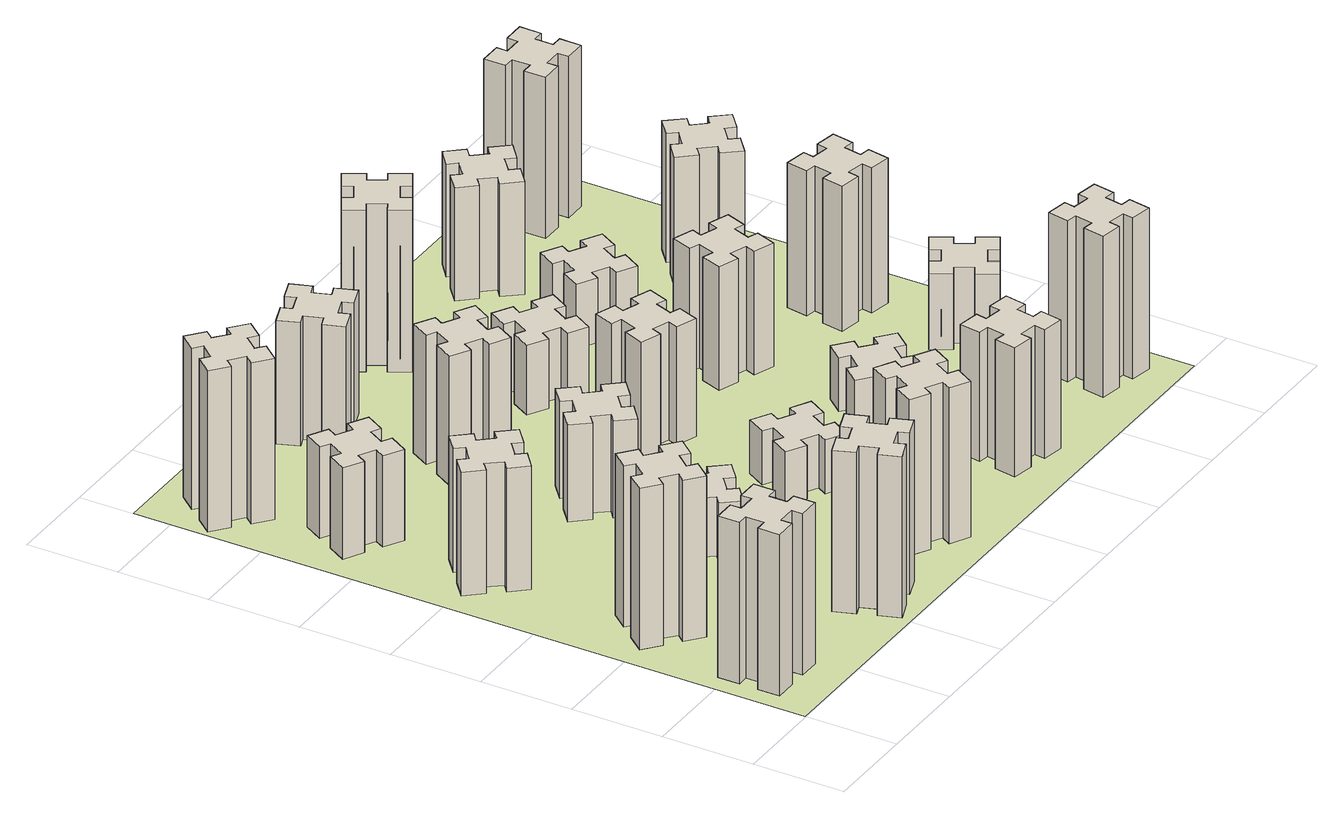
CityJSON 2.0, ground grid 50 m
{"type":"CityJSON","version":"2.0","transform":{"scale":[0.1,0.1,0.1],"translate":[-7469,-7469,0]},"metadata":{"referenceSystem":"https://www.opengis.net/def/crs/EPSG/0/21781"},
"CityObjects":{
"building1":{"type":"Building","attributes":{"class":"1000","function":"1000","usage":"1000","yearOfConstruction":2016,"roofType":"1000","measuredHeight":90,"storeysAboveGround":30,"storeysBelowGround":0},"geometry":[{"type":"Solid","lod":"1","boundaries":[[[[0,1,2,3,4,5,6,7,8,9,10,11,12,13,14,15,16,17,18,19]],[[17,16,20,21]],[[16,15,22,20]],[[15,14,23,22]],[[14,13,24,23]],[[13,12,25,24]],[[12,11,26,25]],[[11,10,27,26]],[[10,9,28,27]],[[9,8,29,28]],[[8,7,30,29]],[[7,6,31,30]],[[6,5,32,31]],[[5,4,33,32]],[[4,3,34,33]],[[3,2,35,34]],[[2,1,36,35]],[[1,0,37,36]],[[0,19,38,37]],[[19,18,39,38]],[[18,17,21,39]],[[24,25,26,27,28,29,30,31,32,33,34,35,36,37,38,39,21,20,22,23]]]]}]},
"building2":{"type":"Building","attributes":{"class":"1000","function":"1000","usage":"1000","yearOfConstruction":2016,"roofType":"1000","measuredHeight":90,"storeysAboveGround":30,"storeysBelowGround":0},"geometry":[{"type":"Solid","lod":"1","boundaries":[[[[40,41,42,43,44,45,46,47,48,49,50,51,52,53,54,55,56,57,58,59]],[[57,56,60,61]],[[56,55,62,60]],[[55,54,63,62]],[[54,53,64,63]],[[53,52,65,64]],[[52,51,66,65]],[[51,50,67,66]],[[50,49,68,67]],[[49,48,69,68]],[[48,47,70,69]],[[47,46,71,70]],[[46,45,72,71]],[[45,44,73,72]],[[44,43,74,73]],[[43,42,75,74]],[[42,41,76,75]],[[41,40,77,76]],[[40,59,78,77]],[[59,58,79,78]],[[58,57,61,79]],[[64,65,66,67,68,69,70,71,72,73,74,75,76,77,78,79,61,60,62,63]]]]}]},
"building3":{"type":"Building","attributes":{"class":"1000","function":"1000","usage":"1000","yearOfConstruction":2016,"roofType":"1000","measuredHeight":69,"storeysAboveGround":30,"storeysBelowGround":0},"geometry":[{"type":"Solid","lod":"1","boundaries":[[[[80,81,82,83,84,85,86,87,88,89,90,91,92,93,94,95,96,97,98,99]],[[97,96,100,101]],[[96,95,102,100]],[[95,94,103,102]],[[94,93,104,103]],[[93,92,105,104]],[[92,91,106,105]],[[91,90,107,106]],[[90,89,108,107]],[[89,88,109,108]],[[88,87,110,109]],[[87,86,111,110]],[[86,85,112,111]],[[85,84,113,112]],[[84,83,114,113]],[[83,82,115,114]],[[82,81,116,115]],[[81,80,117,116]],[[80,99,118,117]],[[99,98,119,118]],[[98,97,101,119]],[[104,105,106,107,108,109,110,111,112,113,114,115,116,117,118,119,101,100,102,103]]]]}]},
"building4":{"type":"Building","attributes":{"class":"1000","function":"1000","usage":"1000","yearOfConstruction":2016,"roofType":"1000","measuredHeight":51,"storeysAboveGround":30,"storeysBelowGround":0},"geometry":[{"type":"Solid","lod":"1","boundaries":[[[[120,121,122,123,124,125,126,127,128,129,130,131,132,133,134,135,136,137,138,139]],[[137,136,140,141]],[[136,135,142,140]],[[135,134,143,142]],[[134,133,144,143]],[[133,132,145,144]],[[132,131,146,145]],[[131,130,147,146]],[[130,129,148,147]],[[129,128,149,148]],[[128,127,150,149]],[[127,126,151,150]],[[126,125,152,151]],[[125,124,153,152]],[[124,123,154,153]],[[123,122,155,154]],[[122,121,156,155]],[[121,120,157,156]],[[120,139,158,157]],[[139,138,159,158]],[[138,137,141,159]],[[144,145,146,147,148,149,150,151,152,153,154,155,156,157,158,159,141,140,142,143]]]]}]},
"building5":{"type":"Building","attributes":{"class":"1000","function":"1000","usage":"1000","yearOfConstruction":2016,"roofType":"1000","measuredHeight":90,"storeysAboveGround":30,"storeysBelowGround":0},"geometry":[{"type":"Solid","lod":"1","boundaries":[[[[160,161,162,163,164,165,166,167,168,169,170,171,172,173,174,175,176,177,178,179]],[[177,176,180,181]],[[176,175,182,180]],[[175,174,183,182]],[[174,173,184,183]],[[173,172,185,184]],[[172,171,186,185]],[[171,170,187,186]],[[170,169,188,187]],[[169,168,189,188]],[[168,167,190,189]],[[167,166,191,190]],[[166,165,192,191]],[[165,164,193,192]],[[164,163,194,193]],[[163,162,195,194]],[[162,161,196,195]],[[161,160,197,196]],[[160,179,198,197]],[[179,178,199,198]],[[178,177,181,199]],[[184,185,186,187,188,189,190,191,192,193,194,195,196,197,198,199,181,180,182,183]]]]}]},
"building6":{"type":"Building","attributes":{"class":"1000","function":"1000","usage":"1000","yearOfConstruction":2016,"roofType":"1000","measuredHeight":90,"storeysAboveGround":30,"storeysBelowGround":0},"geometry":[{"type":"Solid","lod":"1","boundaries":[[[[200,201,202,203,204,205,206,207,208,209,210,211,212,213,214,215,216,217,218,219]],[[217,216,220,221]],[[216,215,222,220]],[[215,214,223,222]],[[214,213,224,223]],[[213,212,225,224]],[[212,211,226,225]],[[211,210,227,226]],[[210,209,228,227]],[[209,208,229,228]],[[208,207,230,229]],[[207,206,231,230]],[[206,205,232,231]],[[205,204,233,232]],[[204,203,234,233]],[[203,202,235,234]],[[202,201,236,235]],[[201,200,237,236]],[[200,219,238,237]],[[219,218,239,238]],[[218,217,221,239]],[[224,225,226,227,228,229,230,231,232,233,234,235,236,237,238,239,221,220,222,223]]]]}]},
"building7":{"type":"Building","attributes":{"class":"1000","function":"1000","usage":"1000","yearOfConstruction":2016,"roofType":"1000","measuredHeight":33,"storeysAboveGround":30,"storeysBelowGround":0},"geometry":[{"type":"Solid","lod":"1","boundaries":[[[[240,241,242,243,244,245,246,247,248,249,250,251,252,253,254,255,256,257,258,259]],[[257,256,260,261]],[[256,255,262,260]],[[255,254,263,262]],[[254,253,264,263]],[[253,252,265,264]],[[252,251,266,265]],[[251,250,267,266]],[[250,249,268,267]],[[249,248,269,268]],[[248,247,270,269]],[[247,246,271,270]],[[246,245,272,271]],[[245,244,273,272]],[[244,243,274,273]],[[243,242,275,274]],[[242,241,276,275]],[[241,240,277,276]],[[240,259,278,277]],[[259,258,279,278]],[[258,257,261,279]],[[264,265,266,267,268,269,270,271,272,273,274,275,276,277,278,279,261,260,262,263]]]]}]},
"building8":{"type":"Building","attributes":{"class":"1000","function":"1000","usage":"1000","yearOfConstruction":2016,"roofType":"1000","measuredHeight":54,"storeysAboveGround":30,"storeysBelowGround":0},"geometry":[{"type":"Solid","lod":"1","boundaries":[[[[280,281,282,283,284,285,286,287,288,289,290,291,292,293,294,295,296,297,298,299]],[[297,296,300,301]],[[296,295,302,300]],[[295,294,303,302]],[[294,293,304,303]],[[293,292,305,304]],[[292,291,306,305]],[[291,290,307,306]],[[290,289,308,307]],[[289,288,309,308]],[[288,287,310,309]],[[287,286,311,310]],[[286,285,312,311]],[[285,284,313,312]],[[284,283,314,313]],[[283,282,315,314]],[[282,281,316,315]],[[281,280,317,316]],[[280,299,318,317]],[[299,298,319,318]],[[298,297,301,319]],[[304,305,306,307,308,309,310,311,312,313,314,315,316,317,318,319,301,300,302,303]]]]}]},
"building9":{"type":"Building","attributes":{"class":"1000","function":"1000","usage":"1000","yearOfConstruction":2016,"roofType":"1000","measuredHeight":87,"storeysAboveGround":30,"storeysBelowGround":0},"geometry":[{"type":"Solid","lod":"1","boundaries":[[[[320,321,322,323,324,325,326,327,328,329,330,331,332,333,334,335,336,337,338,339]],[[337,336,340,341]],[[336,335,342,340]],[[335,334,343,342]],[[334,333,344,343]],[[333,332,345,344]],[[332,331,346,345]],[[331,330,347,346]],[[330,329,348,347]],[[329,328,349,348]],[[328,327,350,349]],[[327,326,351,350]],[[326,325,352,351]],[[325,324,353,352]],[[324,323,354,353]],[[323,322,355,354]],[[322,321,356,355]],[[321,320,357,356]],[[320,339,358,357]],[[339,338,359,358]],[[338,337,341,359]],[[344,345,346,347,348,349,350,351,352,353,354,355,356,357,358,359,341,340,342,343]]]]}]},
"building10":{"type":"Building","attributes":{"class":"1000","function":"1000","usage":"1000","yearOfConstruction":2016,"roofType":"1000","measuredHeight":72,"storeysAboveGround":30,"storeysBelowGround":0},"geometry":[{"type":"Solid","lod":"1","boundaries":[[[[360,361,362,363,364,365,366,367,368,369,370,371,372,373,374,375,376,377,378,379]],[[377,376,380,381]],[[376,375,382,380]],[[375,374,383,382]],[[374,373,384,383]],[[373,372,385,384]],[[372,371,386,385]],[[371,370,387,386]],[[370,369,388,387]],[[369,368,389,388]],[[368,367,390,389]],[[367,366,391,390]],[[366,365,392,391]],[[365,364,393,392]],[[364,363,394,393]],[[363,362,395,394]],[[362,361,396,395]],[[361,360,397,396]],[[360,379,398,397]],[[379,378,399,398]],[[378,377,381,399]],[[384,385,386,387,388,389,390,391,392,393,394,395,396,397,398,399,381,380,382,383]]]]}]},
"building11":{"type":"Building","attributes":{"class":"1000","function":"1000","usage":"1000","yearOfConstruction":2016,"roofType":"1000","measuredHeight":69,"storeysAboveGround":30,"storeysBelowGround":0},"geometry":[{"type":"Solid","lod":"1","boundaries":[[[[400,401,402,403,404,405,406,407,408,409,410,411,412,413,414,415,416,417,418,419]],[[417,416,420,421]],[[416,415,422,420]],[[415,414,423,422]],[[414,413,424,423]],[[413,412,425,424]],[[412,411,426,425]],[[411,410,427,426]],[[410,409,428,427]],[[409,408,429,428]],[[408,407,430,429]],[[407,406,431,430]],[[406,405,432,431]],[[405,404,433,432]],[[404,403,434,433]],[[403,402,435,434]],[[402,401,436,435]],[[401,400,437,436]],[[400,419,438,437]],[[419,418,439,438]],[[418,417,421,439]],[[424,425,426,427,428,429,430,431,432,433,434,435,436,437,438,439,421,420,422,423]]]]}]},
"building12":{"type":"Building","attributes":{"class":"1000","function":"1000","usage":"1000","yearOfConstruction":2016,"roofType":"1000","measuredHeight":30,"storeysAboveGround":30,"storeysBelowGround":0},"geometry":[{"type":"Solid","lod":"1","boundaries":[[[[440,441,442,443,444,445,446,447,448,449,450,451,452,453,454,455,456,457,458,459]],[[457,456,460,461]],[[456,455,462,460]],[[455,454,463,462]],[[454,453,464,463]],[[453,452,465,464]],[[452,451,466,465]],[[451,450,467,466]],[[450,449,468,467]],[[449,448,469,468]],[[448,447,470,469]],[[447,446,471,470]],[[446,445,472,471]],[[445,444,473,472]],[[444,443,474,473]],[[443,442,475,474]],[[442,441,476,475]],[[441,440,477,476]],[[440,459,478,477]],[[459,458,479,478]],[[458,457,461,479]],[[464,465,466,467,468,469,470,471,472,473,474,475,476,477,478,479,461,460,462,463]]]]}]},
"building13":{"type":"Building","attributes":{"class":"1000","function":"1000","usage":"1000","yearOfConstruction":2016,"roofType":"1000","measuredHeight":66,"storeysAboveGround":30,"storeysBelowGround":0},"geometry":[{"type":"Solid","lod":"1","boundaries":[[[[480,481,482,483,484,485,486,487,488,489,490,491,492,493,494,495,496,497,498,499]],[[497,496,500,501]],[[496,495,502,500]],[[495,494,503,502]],[[494,493,504,503]],[[493,492,505,504]],[[492,491,506,505]],[[491,490,507,506]],[[490,489,508,507]],[[489,488,509,508]],[[488,487,510,509]],[[487,486,511,510]],[[486,485,512,511]],[[485,484,513,512]],[[484,483,514,513]],[[483,482,515,514]],[[482,481,516,515]],[[481,480,517,516]],[[480,499,518,517]],[[499,498,519,518]],[[498,497,501,519]],[[504,505,506,507,508,509,510,511,512,513,514,515,516,517,518,519,501,500,502,503]]]]}]},
"building14":{"type":"Building","attributes":{"class":"1000","function":"1000","usage":"1000","yearOfConstruction":2016,"roofType":"1000","measuredHeight":72,"storeysAboveGround":30,"storeysBelowGround":0},"geometry":[{"type":"Solid","lod":"1","boundaries":[[[[520,521,522,523,524,525,526,527,528,529,530,531,532,533,534,535,536,537,538,539]],[[537,536,540,541]],[[536,535,542,540]],[[535,534,543,542]],[[534,533,544,543]],[[533,532,545,544]],[[532,531,546,545]],[[531,530,547,546]],[[530,529,548,547]],[[529,528,549,548]],[[528,527,550,549]],[[527,526,551,550]],[[526,525,552,551]],[[525,524,553,552]],[[524,523,554,553]],[[523,522,555,554]],[[522,521,556,555]],[[521,520,557,556]],[[520,539,558,557]],[[539,538,559,558]],[[538,537,541,559]],[[544,545,546,547,548,549,550,551,552,553,554,555,556,557,558,559,541,540,542,543]]]]}]},
"building15":{"type":"Building","attributes":{"class":"1000","function":"1000","usage":"1000","yearOfConstruction":2016,"roofType":"1000","measuredHeight":39,"storeysAboveGround":30,"storeysBelowGround":0},"geometry":[{"type":"Solid","lod":"1","boundaries":[[[[560,561,562,563,564,565,566,567,568,569,570,571,572,573,574,575,576,577,578,579]],[[577,576,580,581]],[[576,575,582,580]],[[575,574,583,582]],[[574,573,584,583]],[[573,572,585,584]],[[572,571,586,585]],[[571,570,587,586]],[[570,569,588,587]],[[569,568,589,588]],[[568,567,590,589]],[[567,566,591,590]],[[566,565,592,591]],[[565,564,593,592]],[[564,563,594,593]],[[563,562,595,594]],[[562,561,596,595]],[[561,560,597,596]],[[560,579,598,597]],[[579,578,599,598]],[[578,577,581,599]],[[584,585,586,587,588,589,590,591,592,593,594,595,596,597,598,599,581,580,582,583]]]]}]},
"building16":{"type":"Building","attributes":{"class":"1000","function":"1000","usage":"1000","yearOfConstruction":2016,"roofType":"1000","measuredHeight":90,"storeysAboveGround":30,"storeysBelowGround":0},"geometry":[{"type":"Solid","lod":"1","boundaries":[[[[600,601,602,603,604,605,606,607,608,609,610,611,612,613,614,615,616,617,618,619]],[[617,616,620,621]],[[616,615,622,620]],[[615,614,623,622]],[[614,613,624,623]],[[613,612,625,624]],[[612,611,626,625]],[[611,610,627,626]],[[610,609,628,627]],[[609,608,629,628]],[[608,607,630,629]],[[607,606,631,630]],[[606,605,632,631]],[[605,604,633,632]],[[604,603,634,633]],[[603,602,635,634]],[[602,601,636,635]],[[601,600,637,636]],[[600,619,638,637]],[[619,618,639,638]],[[618,617,621,639]],[[624,625,626,627,628,629,630,631,632,633,634,635,636,637,638,639,621,620,622,623]]]]}]},
"building17":{"type":"Building","attributes":{"class":"1000","function":"1000","usage":"1000","yearOfConstruction":2016,"roofType":"1000","measuredHeight":30,"storeysAboveGround":30,"storeysBelowGround":0},"geometry":[{"type":"Solid","lod":"1","boundaries":[[[[640,641,642,643,644,645,646,647,648,649,650,651,652,653,654,655,656,657,658,659]],[[657,656,660,661]],[[656,655,662,660]],[[655,654,663,662]],[[654,653,664,663]],[[653,652,665,664]],[[652,651,666,665]],[[651,650,667,666]],[[650,649,668,667]],[[649,648,669,668]],[[648,647,670,669]],[[647,646,671,670]],[[646,645,672,671]],[[645,644,673,672]],[[644,643,674,673]],[[643,642,675,674]],[[642,641,676,675]],[[641,640,677,676]],[[640,659,678,677]],[[659,658,679,678]],[[658,657,661,679]],[[664,665,666,667,668,669,670,671,672,673,674,675,676,677,678,679,661,660,662,663]]]]}]},
"building18":{"type":"Building","attributes":{"class":"1000","function":"1000","usage":"1000","yearOfConstruction":2016,"roofType":"1000","measuredHeight":69,"storeysAboveGround":30,"storeysBelowGround":0},"geometry":[{"type":"Solid","lod":"1","boundaries":[[[[680,681,682,683,684,685,686,687,688,689,690,691,692,693,694,695,696,697,698,699]],[[697,696,700,701]],[[696,695,702,700]],[[695,694,703,702]],[[694,693,704,703]],[[693,692,705,704]],[[692,691,706,705]],[[691,690,707,706]],[[690,689,708,707]],[[689,688,709,708]],[[688,687,710,709]],[[687,686,711,710]],[[686,685,712,711]],[[685,684,713,712]],[[684,683,714,713]],[[683,682,715,714]],[[682,681,716,715]],[[681,680,717,716]],[[680,699,718,717]],[[699,698,719,718]],[[698,697,701,719]],[[704,705,706,707,708,709,710,711,712,713,714,715,716,717,718,719,701,700,702,703]]]]}]},
"building19":{"type":"Building","attributes":{"class":"1000","function":"1000","usage":"1000","yearOfConstruction":2016,"roofType":"1000","measuredHeight":36,"storeysAboveGround":30,"storeysBelowGround":0},"geometry":[{"type":"Solid","lod":"1","boundaries":[[[[720,721,722,723,724,725,726,727,728,729,730,731,732,733,734,735,736,737,738,739]],[[737,736,740,741]],[[736,735,742,740]],[[735,734,743,742]],[[734,733,744,743]],[[733,732,745,744]],[[732,731,746,745]],[[731,730,747,746]],[[730,729,748,747]],[[729,728,749,748]],[[728,727,750,749]],[[727,726,751,750]],[[726,725,752,751]],[[725,724,753,752]],[[724,723,754,753]],[[723,722,755,754]],[[722,721,756,755]],[[721,720,757,756]],[[720,739,758,757]],[[739,738,759,758]],[[738,737,741,759]],[[744,745,746,747,748,749,750,751,752,753,754,755,756,757,758,759,741,740,742,743]]]]}]},
"building20":{"type":"Building","attributes":{"class":"1000","function":"1000","usage":"1000","yearOfConstruction":2016,"roofType":"1000","measuredHeight":90,"storeysAboveGround":30,"storeysBelowGround":0},"geometry":[{"type":"Solid","lod":"1","boundaries":[[[[760,761,762,763,764,765,766,767,768,769,770,771,772,773,774,775,776,777,778,779]],[[777,776,780,781]],[[776,775,782,780]],[[775,774,783,782]],[[774,773,784,783]],[[773,772,785,784]],[[772,771,786,785]],[[771,770,787,786]],[[770,769,788,787]],[[769,768,789,788]],[[768,767,790,789]],[[767,766,791,790]],[[766,765,792,791]],[[765,764,793,792]],[[764,763,794,793]],[[763,762,795,794]],[[762,761,796,795]],[[761,760,797,796]],[[760,779,798,797]],[[779,778,799,798]],[[778,777,781,799]],[[784,785,786,787,788,789,790,791,792,793,794,795,796,797,798,799,781,780,782,783]]]]}]},
"building21":{"type":"Building","attributes":{"class":"1000","function":"1000","usage":"1000","yearOfConstruction":2016,"roofType":"1000","measuredHeight":63,"storeysAboveGround":30,"storeysBelowGround":0},"geometry":[{"type":"Solid","lod":"1","boundaries":[[[[800,801,802,803,804,805,806,807,808,809,810,811,812,813,814,815,816,817,818,819]],[[817,816,820,821]],[[816,815,822,820]],[[815,814,823,822]],[[814,813,824,823]],[[813,812,825,824]],[[812,811,826,825]],[[811,810,827,826]],[[810,809,828,827]],[[809,808,829,828]],[[808,807,830,829]],[[807,806,831,830]],[[806,805,832,831]],[[805,804,833,832]],[[804,803,834,833]],[[803,802,835,834]],[[802,801,836,835]],[[801,800,837,836]],[[800,819,838,837]],[[819,818,839,838]],[[818,817,821,839]],[[824,825,826,827,828,829,830,831,832,833,834,835,836,837,838,839,821,820,822,823]]]]}]},
"building22":{"type":"Building","attributes":{"class":"1000","function":"1000","usage":"1000","yearOfConstruction":2016,"roofType":"1000","measuredHeight":42,"storeysAboveGround":30,"storeysBelowGround":0},"geometry":[{"type":"Solid","lod":"1","boundaries":[[[[840,841,842,843,844,845,846,847,848,849,850,851,852,853,854,855,856,857,858,859]],[[857,856,860,861]],[[856,855,862,860]],[[855,854,863,862]],[[854,853,864,863]],[[853,852,865,864]],[[852,851,866,865]],[[851,850,867,866]],[[850,849,868,867]],[[849,848,869,868]],[[848,847,870,869]],[[847,846,871,870]],[[846,845,872,871]],[[845,844,873,872]],[[844,843,874,873]],[[843,842,875,874]],[[842,841,876,875]],[[841,840,877,876]],[[840,859,878,877]],[[859,858,879,878]],[[858,857,861,879]],[[864,865,866,867,868,869,870,871,872,873,874,875,876,877,878,879,861,860,862,863]]]]}]},
"building23":{"type":"Building","attributes":{"class":"1000","function":"1000","usage":"1000","yearOfConstruction":2016,"roofType":"1000","measuredHeight":81,"storeysAboveGround":30,"storeysBelowGround":0},"geometry":[{"type":"Solid","lod":"1","boundaries":[[[[880,881,882,883,884,885,886,887,888,889,890,891,892,893,894,895,896,897,898,899]],[[897,896,900,901]],[[896,895,902,900]],[[895,894,903,902]],[[894,893,904,903]],[[893,892,905,904]],[[892,891,906,905]],[[891,890,907,906]],[[890,889,908,907]],[[889,888,909,908]],[[888,887,910,909]],[[887,886,911,910]],[[886,885,912,911]],[[885,884,913,912]],[[884,883,914,913]],[[883,882,915,914]],[[882,881,916,915]],[[881,880,917,916]],[[880,899,918,917]],[[899,898,919,918]],[[898,897,901,919]],[[904,905,906,907,908,909,910,911,912,913,914,915,916,917,918,919,901,900,902,903]]]]}]},
"building24":{"type":"Building","attributes":{"class":"1000","function":"1000","usage":"1000","yearOfConstruction":2016,"roofType":"1000","measuredHeight":72,"storeysAboveGround":30,"storeysBelowGround":0},"geometry":[{"type":"Solid","lod":"1","boundaries":[[[[920,921,922,923,924,925,926,927,928,929,930,931,932,933,934,935,936,937,938,939]],[[937,936,940,941]],[[936,935,942,940]],[[935,934,943,942]],[[934,933,944,943]],[[933,932,945,944]],[[932,931,946,945]],[[931,930,947,946]],[[930,929,948,947]],[[929,928,949,948]],[[928,927,950,949]],[[927,926,951,950]],[[926,925,952,951]],[[925,924,953,952]],[[924,923,954,953]],[[923,922,955,954]],[[922,921,956,955]],[[921,920,957,956]],[[920,939,958,957]],[[939,938,959,958]],[[938,937,941,959]],[[944,945,946,947,948,949,950,951,952,953,954,955,956,957,958,959,941,940,942,943]]]]}]},
"building25":{"type":"Building","attributes":{"class":"1000","function":"1000","usage":"1000","yearOfConstruction":2016,"roofType":"1000","measuredHeight":90,"storeysAboveGround":30,"storeysBelowGround":0},"geometry":[{"type":"Solid","lod":"1","boundaries":[[[[960,961,962,963,964,965,966,967,968,969,970,971,972,973,974,975,976,977,978,979]],[[977,976,980,981]],[[976,975,982,980]],[[975,974,983,982]],[[974,973,984,983]],[[973,972,985,984]],[[972,971,986,985]],[[971,970,987,986]],[[970,969,988,987]],[[969,968,989,988]],[[968,967,990,989]],[[967,966,991,990]],[[966,965,992,991]],[[965,964,993,992]],[[964,963,994,993]],[[963,962,995,994]],[[962,961,996,995]],[[961,960,997,996]],[[960,979,998,997]],[[979,978,999,998]],[[978,977,981,999]],[[984,985,986,987,988,989,990,991,992,993,994,995,996,997,998,999,981,980,982,983]]]]}]},
"landuse1":{"type":"LandUse","attributes":{"name":"plot1","function":"1010"},"geometry":[{"type":"MultiSurface","lod":"1","boundaries":[[[1000,1001,1002,1003]]]}]}
},
"vertices":[
[165,425,0],[165,325,0],[105,325,0],[105,205,0],[225,205,0],[225,265,0],[325,265,0],[325,205,0],[445,205,0],[445,325,0],[385,325,0],[385,425,0],[445,425,0],[445,545,0],[325,545,0],[325,485,0],[225,485,0],[225,545,0],[105,545,0],[105,425,0],[225,485,900],[225,545,900],[325,485,900],[325,545,900],[445,545,900],[445,425,900],[385,425,900],[385,325,900],[445,325,900],[445,205,900],[325,205,900],[325,265,900],[225,265,900],[225,205,900],[105,205,900],[105,325,900],[165,325,900],[165,425,900],[105,425,900],[105,545,900],
[484,1067,0],[408,1132,0],[446,1178,0],[354,1255,0],[277,1163,0],[323,1124,0],[259,1048,0],[213,1086,0],[136,994,0],[228,917,0],[266,963,0],[343,899,0],[304,853,0],[396,776,0],[473,868,0],[427,906,0],[492,983,0],[538,944,0],[615,1036,0],[523,1113,0],[492,983,900],[538,944,900],[427,906,900],[473,868,900],[396,776,900],[304,853,900],[343,899,900],[266,963,900],[228,917,900],[136,994,900],[213,1086,900],[259,1048,900],[323,1124,900],[277,1163,900],[354,1255,900],[446,1178,900],[408,1132,900],[484,1067,900],[523,1113,900],[615,1036,900],
[492,1988,0],[427,2064,0],[473,2103,0],[396,2195,0],[304,2118,0],[343,2072,0],[266,2007,0],[228,2053,0],[136,1976,0],[213,1884,0],[259,1923,0],[323,1846,0],[277,1808,0],[354,1716,0],[446,1793,0],[408,1839,0],[484,1903,0],[523,1857,0],[615,1934,0],[538,2026,0],[484,1903,690],[523,1857,690],[408,1839,690],[446,1793,690],[354,1716,690],[277,1808,690],[323,1846,690],[259,1923,690],[213,1884,690],[136,1976,690],[228,2053,690],[266,2007,690],[343,2072,690],[304,2118,690],[396,2195,690],[473,2103,690],[427,2064,690],[492,1988,690],[538,2026,690],[615,1934,690],
[446,2597,0],[496,2684,0],[548,2654,0],[608,2758,0],[504,2818,0],[474,2766,0],[387,2816,0],[417,2868,0],[313,2928,0],[253,2824,0],[305,2794,0],[255,2707,0],[203,2737,0],[143,2633,0],[247,2573,0],[277,2625,0],[364,2575,0],[334,2523,0],[438,2463,0],[498,2567,0],[364,2575,510],[334,2523,510],[277,2625,510],[247,2573,510],[143,2633,510],[203,2737,510],[255,2707,510],[305,2794,510],[253,2824,510],[313,2928,510],[417,2868,510],[387,2816,510],[474,2766,510],[504,2818,510],[608,2758,510],[548,2654,510],[496,2684,510],[446,2597,510],[498,2567,510],[438,2463,510],
[1236,266,0],[1202,360,0],[1258,380,0],[1217,493,0],[1104,452,0],[1125,396,0],[1031,362,0],[1010,418,0],[897,377,0],[939,264,0],[995,285,0],[1029,191,0],[973,170,0],[1014,57,0],[1127,99,0],[1106,155,0],[1200,189,0],[1220,133,0],[1333,174,0],[1292,287,0],[1200,189,900],[1220,133,900],[1106,155,900],[1127,99,900],[1014,57,900],[973,170,900],[1029,191,900],[995,285,900],[939,264,900],[897,377,900],[1010,418,900],[1031,362,900],[1125,396,900],[1104,452,900],[1217,493,900],[1258,380,900],[1202,360,900],[1236,266,900],[1292,287,900],[1333,174,900],
[384,3387,0],[308,3452,0],[346,3498,0],[254,3575,0],[177,3483,0],[223,3444,0],[159,3368,0],[113,3406,0],[36,3314,0],[128,3237,0],[166,3283,0],[243,3219,0],[204,3173,0],[296,3096,0],[373,3188,0],[327,3226,0],[392,3303,0],[438,3264,0],[515,3356,0],[423,3433,0],[392,3303,900],[438,3264,900],[327,3226,900],[373,3188,900],[296,3096,900],[204,3173,900],[243,3219,900],[166,3283,900],[128,3237,900],[36,3314,900],[113,3406,900],[159,3368,900],[223,3444,900],[177,3483,900],[254,3575,900],[346,3498,900],[308,3452,900],[384,3387,900],[423,3433,900],[515,3356,900],
[1083,1332,0],[1006,1267,0],[968,1313,0],[876,1236,0],[953,1144,0],[999,1183,0],[1063,1106,0],[1017,1068,0],[1094,976,0],[1186,1053,0],[1148,1099,0],[1224,1163,0],[1263,1117,0],[1355,1194,0],[1278,1286,0],[1232,1248,0],[1167,1324,0],[1213,1363,0],[1136,1455,0],[1044,1378,0],[1167,1324,330],[1213,1363,330],[1232,1248,330],[1278,1286,330],[1355,1194,330],[1263,1117,330],[1224,1163,330],[1148,1099,330],[1186,1053,330],[1094,976,330],[1017,1068,330],[1063,1106,330],[999,1183,330],[953,1144,330],[876,1236,330],[968,1313,330],[1006,1267,330],[1083,1332,330],[1044,1378,330],[1136,1455,330],
[1183,1972,0],[1106,1907,0],[1068,1953,0],[976,1876,0],[1053,1784,0],[1099,1823,0],[1163,1746,0],[1117,1708,0],[1194,1616,0],[1286,1693,0],[1248,1739,0],[1324,1803,0],[1363,1757,0],[1455,1834,0],[1378,1926,0],[1332,1888,0],[1267,1964,0],[1313,2003,0],[1236,2095,0],[1144,2018,0],[1267,1964,540],[1313,2003,540],[1332,1888,540],[1378,1926,540],[1455,1834,540],[1363,1757,540],[1324,1803,540],[1248,1739,540],[1286,1693,540],[1194,1616,540],[1117,1708,540],[1163,1746,540],[1099,1823,540],[1053,1784,540],[976,1876,540],[1068,1953,540],[1106,1907,540],[1183,1972,540],[1144,2018,540],[1236,2095,540],
[1657,305,0],[1744,255,0],[1714,203,0],[1818,143,0],[1878,247,0],[1826,277,0],[1876,364,0],[1928,334,0],[1988,438,0],[1884,498,0],[1854,446,0],[1767,496,0],[1797,548,0],[1693,608,0],[1633,504,0],[1685,474,0],[1635,387,0],[1583,417,0],[1523,313,0],[1627,253,0],[1635,387,870],[1583,417,870],[1685,474,870],[1633,504,870],[1693,608,870],[1797,548,870],[1767,496,870],[1854,446,870],[1884,498,870],[1988,438,870],[1928,334,870],[1876,364,870],[1826,277,870],[1878,247,870],[1818,143,870],[1714,203,870],[1744,255,870],[1657,305,870],[1627,253,870],[1523,313,870],
[1314,2666,0],[1227,2716,0],[1257,2768,0],[1153,2828,0],[1093,2724,0],[1145,2694,0],[1095,2607,0],[1043,2637,0],[983,2533,0],[1087,2473,0],[1117,2525,0],[1204,2475,0],[1174,2423,0],[1278,2363,0],[1338,2467,0],[1286,2497,0],[1336,2584,0],[1388,2554,0],[1448,2658,0],[1344,2718,0],[1336,2584,720],[1388,2554,720],[1286,2497,720],[1338,2467,720],[1278,2363,720],[1174,2423,720],[1204,2475,720],[1117,2525,720],[1087,2473,720],[983,2533,720],[1043,2637,720],[1095,2607,720],[1145,2694,720],[1093,2724,720],[1153,2828,720],[1257,2768,720],[1227,2716,720],[1314,2666,720],[1344,2718,720],[1448,2658,720],
[1125,3456,0],[1031,3422,0],[1010,3478,0],[897,3437,0],[939,3324,0],[995,3345,0],[1029,3251,0],[973,3230,0],[1014,3117,0],[1127,3159,0],[1106,3215,0],[1200,3249,0],[1220,3193,0],[1333,3234,0],[1292,3347,0],[1236,3326,0],[1202,3420,0],[1258,3440,0],[1217,3553,0],[1104,3512,0],[1202,3420,690],[1258,3440,690],[1236,3326,690],[1292,3347,690],[1333,3234,690],[1220,3193,690],[1200,3249,690],[1106,3215,690],[1127,3159,690],[1014,3117,690],[973,3230,690],[1029,3251,690],[995,3345,690],[939,3324,690],[897,3437,690],[1010,3478,690],[1031,3422,690],[1125,3456,690],[1104,3512,690],[1217,3553,690],
[1757,1045,0],[1844,995,0],[1814,943,0],[1918,883,0],[1978,987,0],[1926,1017,0],[1976,1104,0],[2028,1074,0],[2088,1178,0],[1984,1238,0],[1954,1186,0],[1867,1236,0],[1897,1288,0],[1793,1348,0],[1733,1244,0],[1785,1214,0],[1735,1127,0],[1683,1157,0],[1623,1053,0],[1727,993,0],[1735,1127,300],[1683,1157,300],[1785,1214,300],[1733,1244,300],[1793,1348,300],[1897,1288,300],[1867,1236,300],[1954,1186,300],[1984,1238,300],[2088,1178,300],[2028,1074,300],[1976,1104,300],[1926,1017,300],[1978,987,300],[1918,883,300],[1814,943,300],[1844,995,300],[1757,1045,300],[1727,993,300],[1623,1053,300],
[1940,2042,0],[1846,2076,0],[1867,2132,0],[1754,2173,0],[1713,2060,0],[1769,2040,0],[1735,1946,0],[1679,1967,0],[1637,1854,0],[1750,1813,0],[1771,1869,0],[1865,1835,0],[1844,1779,0],[1957,1737,0],[1998,1850,0],[1942,1871,0],[1976,1965,0],[2032,1944,0],[2073,2057,0],[1960,2098,0],[1976,1965,660],[2032,1944,660],[1942,1871,660],[1998,1850,660],[1957,1737,660],[1844,1779,660],[1865,1835,660],[1771,1869,660],[1750,1813,660],[1637,1854,660],[1679,1967,660],[1735,1946,660],[1769,2040,660],[1713,2060,660],[1754,2173,660],[1867,2132,660],[1846,2076,660],[1940,2042,660],[1960,2098,660],[2073,2057,660],
[2496,444,0],[2478,345,0],[2419,356,0],[2398,237,0],[2517,217,0],[2527,276,0],[2625,258,0],[2615,199,0],[2733,178,0],[2754,297,0],[2695,307,0],[2712,405,0],[2771,395,0],[2792,513,0],[2674,534,0],[2664,475,0],[2565,492,0],[2576,551,0],[2457,572,0],[2437,454,0],[2565,492,720],[2576,551,720],[2664,475,720],[2674,534,720],[2792,513,720],[2771,395,720],[2712,405,720],[2695,307,720],[2754,297,720],[2733,178,720],[2615,199,720],[2625,258,720],[2527,276,720],[2517,217,720],[2398,237,720],[2419,356,720],[2478,345,720],[2496,444,720],[2437,454,720],[2457,572,720],
[2026,2497,0],[2076,2584,0],[2128,2554,0],[2188,2658,0],[2084,2718,0],[2054,2666,0],[1967,2716,0],[1997,2768,0],[1893,2828,0],[1833,2724,0],[1885,2694,0],[1835,2607,0],[1783,2637,0],[1723,2533,0],[1827,2473,0],[1857,2525,0],[1944,2475,0],[1914,2423,0],[2018,2363,0],[2078,2467,0],[1944,2475,390],[1914,2423,390],[1857,2525,390],[1827,2473,390],[1723,2533,390],[1783,2637,390],[1835,2607,390],[1885,2694,390],[1833,2724,390],[1893,2828,390],[1997,2768,390],[1967,2716,390],[2054,2666,390],[2084,2718,390],[2188,2658,390],[2128,2554,390],[2076,2584,390],[2026,2497,390],[2078,2467,390],[2018,2363,390],
[1844,3556,0],[1757,3506,0],[1727,3558,0],[1623,3498,0],[1683,3394,0],[1735,3424,0],[1785,3337,0],[1733,3307,0],[1793,3203,0],[1897,3263,0],[1867,3315,0],[1954,3365,0],[1984,3313,0],[2088,3373,0],[2028,3477,0],[1976,3447,0],[1926,3534,0],[1978,3564,0],[1918,3668,0],[1814,3608,0],[1926,3534,900],[1978,3564,900],[1976,3447,900],[2028,3477,900],[2088,3373,900],[1984,3313,900],[1954,3365,900],[1867,3315,900],[1897,3263,900],[1793,3203,900],[1733,3307,900],[1785,3337,900],[1735,3424,900],[1683,3394,900],[1623,3498,900],[1727,3558,900],[1757,3506,900],[1844,3556,900],[1814,3608,900],[1918,3668,900],
[2647,1006,0],[2712,1083,0],[2758,1044,0],[2835,1136,0],[2743,1213,0],[2704,1167,0],[2628,1232,0],[2666,1278,0],[2574,1355,0],[2497,1263,0],[2543,1224,0],[2479,1148,0],[2433,1186,0],[2356,1094,0],[2448,1017,0],[2486,1063,0],[2563,999,0],[2524,953,0],[2616,876,0],[2693,968,0],[2563,999,300],[2524,953,300],[2486,1063,300],[2448,1017,300],[2356,1094,300],[2433,1186,300],[2479,1148,300],[2543,1224,300],[2497,1263,300],[2574,1355,300],[2666,1278,300],[2628,1232,300],[2704,1167,300],[2743,1213,300],[2835,1136,300],[2758,1044,300],[2712,1083,300],[2647,1006,300],[2693,968,300],[2616,876,300],
[2682,1871,0],[2716,1965,0],[2772,1944,0],[2813,2057,0],[2700,2098,0],[2680,2042,0],[2586,2076,0],[2607,2132,0],[2494,2173,0],[2453,2060,0],[2509,2040,0],[2475,1946,0],[2419,1967,0],[2377,1854,0],[2490,1813,0],[2511,1869,0],[2605,1835,0],[2584,1779,0],[2697,1737,0],[2738,1850,0],[2605,1835,690],[2584,1779,690],[2511,1869,690],[2490,1813,690],[2377,1854,690],[2419,1967,690],[2475,1946,690],[2509,2040,690],[2453,2060,690],[2494,2173,690],[2607,2132,690],[2586,2076,690],[2680,2042,690],[2700,2098,690],[2813,2057,690],[2772,1944,690],[2716,1965,690],[2682,1871,690],[2738,1850,690],[2697,1737,690],
[2497,2625,0],[2584,2575,0],[2554,2523,0],[2658,2463,0],[2718,2567,0],[2666,2597,0],[2716,2684,0],[2768,2654,0],[2828,2758,0],[2724,2818,0],[2694,2766,0],[2607,2816,0],[2637,2868,0],[2533,2928,0],[2473,2824,0],[2525,2794,0],[2475,2707,0],[2423,2737,0],[2363,2633,0],[2467,2573,0],[2475,2707,360],[2423,2737,360],[2525,2794,360],[2473,2824,360],[2533,2928,360],[2637,2868,360],[2607,2816,360],[2694,2766,360],[2724,2818,360],[2828,2758,360],[2768,2654,360],[2716,2684,360],[2666,2597,360],[2718,2567,360],[2658,2463,360],[2554,2523,360],[2584,2575,360],[2497,2625,360],[2467,2573,360],[2363,2633,360],
[3504,475,0],[3405,492,0],[3416,551,0],[3297,572,0],[3277,454,0],[3336,444,0],[3318,345,0],[3259,356,0],[3238,237,0],[3357,217,0],[3367,276,0],[3465,258,0],[3455,199,0],[3573,178,0],[3594,297,0],[3535,307,0],[3552,405,0],[3611,395,0],[3632,513,0],[3514,534,0],[3552,405,900],[3611,395,900],[3535,307,900],[3594,297,900],[3573,178,900],[3455,199,900],[3465,258,900],[3367,276,900],[3357,217,900],[3238,237,900],[3259,356,900],[3318,345,900],[3336,444,900],[3277,454,900],[3297,572,900],[3416,551,900],[3405,492,900],[3504,475,900],[3514,534,900],[3632,513,900],
[2812,3368,0],[2747,3444,0],[2793,3483,0],[2716,3575,0],[2624,3498,0],[2663,3452,0],[2586,3387,0],[2548,3433,0],[2456,3356,0],[2533,3264,0],[2579,3303,0],[2643,3226,0],[2597,3188,0],[2674,3096,0],[2766,3173,0],[2728,3219,0],[2804,3283,0],[2843,3237,0],[2935,3314,0],[2858,3406,0],[2804,3283,630],[2843,3237,630],[2728,3219,630],[2766,3173,630],[2674,3096,630],[2597,3188,630],[2643,3226,630],[2579,3303,630],[2533,3264,630],[2456,3356,630],[2548,3433,630],[2586,3387,630],[2663,3452,630],[2624,3498,630],[2716,3575,630],[2793,3483,630],[2747,3444,630],[2812,3368,630],[2858,3406,630],[2935,3314,630],
[3315,1104,0],[3365,1017,0],[3313,987,0],[3373,883,0],[3477,943,0],[3447,995,0],[3534,1045,0],[3564,993,0],[3668,1053,0],[3608,1157,0],[3556,1127,0],[3506,1214,0],[3558,1244,0],[3498,1348,0],[3394,1288,0],[3424,1236,0],[3337,1186,0],[3307,1238,0],[3203,1178,0],[3263,1074,0],[3337,1186,420],[3307,1238,420],[3424,1236,420],[3394,1288,420],[3498,1348,420],[3558,1244,420],[3506,1214,420],[3556,1127,420],[3608,1157,420],[3668,1053,420],[3564,993,420],[3534,1045,420],[3447,995,420],[3477,943,420],[3373,883,420],[3313,987,420],[3365,1017,420],[3315,1104,420],[3263,1074,420],[3203,1178,420],
[3267,1656,0],[3365,1638,0],[3355,1579,0],[3473,1558,0],[3494,1677,0],[3435,1687,0],[3452,1785,0],[3511,1775,0],[3532,1893,0],[3414,1914,0],[3404,1855,0],[3305,1872,0],[3316,1931,0],[3197,1952,0],[3177,1834,0],[3236,1824,0],[3218,1725,0],[3159,1736,0],[3138,1617,0],[3257,1597,0],[3218,1725,810],[3159,1736,810],[3236,1824,810],[3177,1834,810],[3197,1952,810],[3316,1931,810],[3305,1872,810],[3404,1855,810],[3414,1914,810],[3532,1893,810],[3511,1775,810],[3452,1785,810],[3435,1687,810],[3494,1677,810],[3473,1558,810],[3355,1579,810],[3365,1638,810],[3267,1656,810],[3257,1597,810],[3138,1617,810],
[3219,2463,0],[3283,2386,0],[3237,2348,0],[3314,2256,0],[3406,2333,0],[3368,2379,0],[3444,2443,0],[3483,2397,0],[3575,2474,0],[3498,2566,0],[3452,2528,0],[3387,2604,0],[3433,2643,0],[3356,2735,0],[3264,2658,0],[3303,2612,0],[3226,2547,0],[3188,2593,0],[3096,2516,0],[3173,2424,0],[3226,2547,720],[3188,2593,720],[3303,2612,720],[3264,2658,720],[3356,2735,720],[3433,2643,720],[3387,2604,720],[3452,2528,720],[3498,2566,720],[3575,2474,720],[3483,2397,720],[3444,2443,720],[3368,2379,720],[3406,2333,720],[3314,2256,720],[3237,2348,720],[3283,2386,720],[3219,2463,720],[3173,2424,720],[3096,2516,720],
[3285,3325,0],[3385,3325,0],[3385,3265,0],[3505,3265,0],[3505,3385,0],[3445,3385,0],[3445,3485,0],[3505,3485,0],[3505,3605,0],[3385,3605,0],[3385,3545,0],[3285,3545,0],[3285,3605,0],[3165,3605,0],[3165,3485,0],[3225,3485,0],[3225,3385,0],[3165,3385,0],[3165,3265,0],[3285,3265,0],[3225,3385,900],[3165,3385,900],[3225,3485,900],[3165,3485,900],[3165,3605,900],[3285,3605,900],[3285,3545,900],[3385,3545,900],[3385,3605,900],[3505,3605,900],[3505,3485,900],[3445,3485,900],[3445,3385,900],[3505,3385,900],[3505,3265,900],[3385,3265,900],[3385,3325,900],[3285,3325,900],[3285,3265,900],[3165,3265,900],
[5,3705,0],[3705,3705,0],[3705,5,0],[5,5,0]
]}
